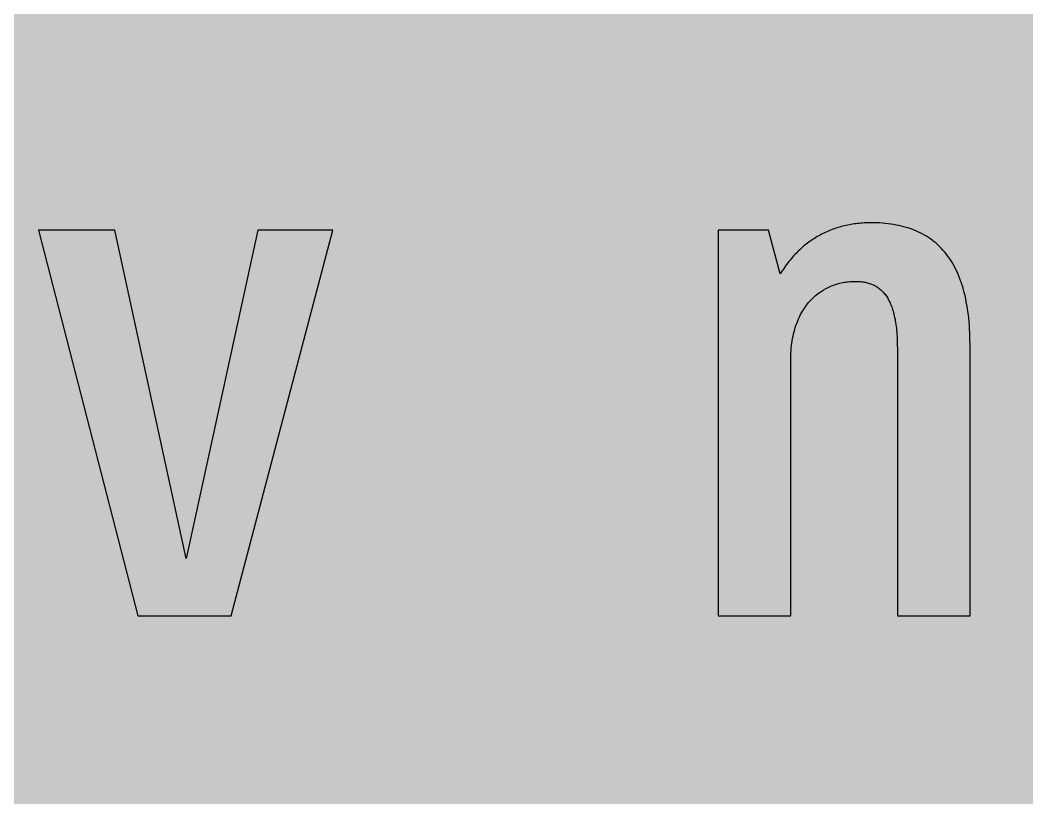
# Model space of a CAD drawing. Header units: millimetres. Extents: x 0 to 265, y 0 to 265.
# Drawn here: x 109.55 to 152.69, y 130.89 to 164.2 of the extents above; entities that cross this region are included whole.
import ezdxf

# ---------------------------------------------------------------- set-up
doc = ezdxf.new("R2010")
doc.units = ezdxf.units.MM

msp = doc.modelspace()

# ---------------------------------------------------------------- hatches: boundary and pattern name
for color, points in [(254, [(14.1633, 0.0536), (13.9878, 0.0533), (13.8125, 0.0559), (13.6373, 0.061), (13.462, 0.0686), (13.2893, 0.0787), (13.114, 0.0914), (12.9413, 0.1041), (12.7686, 0.1219), (12.5959, 0.1397), (12.4231, 0.16), (12.2504, 0.1829), (12.0777, 0.2057), (11.9075, 0.2337), (11.7373, 0.2616), (11.5672, 0.2921), (11.397, 0.3251), (11.2268, 0.3607), (11.0592, 0.3988), (10.8915, 0.4369), (10.7239, 0.4775), (10.5562, 0.5207), (10.3886, 0.5664), (10.2235, 0.6121), (10.0584, 0.6629), (9.8933, 0.7137), (9.7307, 0.7671), (9.5682, 0.8204), (9.4056, 0.8788), (9.2431, 0.9373), (9.083, 0.9982), (8.923, 1.0617), (8.763, 1.1252), (8.6055, 1.1938), (8.4455, 1.2624), (8.2906, 1.331), (8.1331, 1.4046), (7.9781, 1.4783), (7.8232, 1.5545), (7.6708, 1.6332), (7.5184, 1.7145), (7.366, 1.7958), (7.2161, 1.8796), (7.0663, 1.966), (6.919, 2.0523), (6.7716, 2.1438), (6.6243, 2.2352), (6.4795, 2.3266), (6.3348, 2.4232), (6.19, 2.5197), (6.0477, 2.6187), (5.908, 2.7178), (5.7683, 2.8194), (5.6286, 2.9235), (5.4915, 3.0302), (5.3543, 3.1369), (5.2197, 3.2461), (5.0851, 3.3579), (4.953, 3.4722), (4.8209, 3.5865), (4.6914, 3.7033), (4.5644, 3.8202), (4.4348, 3.9395), (4.3104, 4.0615), (4.1859, 4.1859), (4.0615, 4.3104), (3.9395, 4.4348), (3.8202, 4.5618), (3.7033, 4.6914), (3.5865, 4.8209), (3.4722, 4.953), (3.3579, 5.0851), (3.2487, 5.2197), (3.1369, 5.3543), (3.0302, 5.4915), (2.9235, 5.6286), (2.8194, 5.7683), (2.7178, 5.908), (2.6187, 6.0477), (2.5197, 6.19), (2.4232, 6.3348), (2.3266, 6.477), (2.2352, 6.6243), (2.1438, 6.7691), (2.0523, 6.9164), (1.966, 7.0663), (1.8796, 7.2161), (1.7958, 7.366), (1.7145, 7.5184), (1.6332, 7.6708), (1.5545, 7.8232), (1.4783, 7.9781), (1.4046, 8.1331), (1.331, 8.2906), (1.2598, 8.4455), (1.1913, 8.603), (1.1252, 8.763), (1.0592, 8.923), (0.9982, 9.083), (0.9373, 9.2431), (0.8763, 9.4056), (0.8204, 9.5682), (0.7645, 9.7307), (0.7112, 9.8933), (0.6604, 10.0584), (0.6121, 10.2235), (0.5639, 10.3911), (0.5207, 10.5562), (0.4775, 10.7239), (0.4343, 10.8915), (0.3962, 11.0592), (0.3607, 11.2268), (0.3251, 11.397), (0.2921, 11.5672), (0.2616, 11.7373), (0.2311, 11.9075), (0.2057, 12.0802), (0.1803, 12.2504), (0.1575, 12.4231), (0.1372, 12.5959), (0.1194, 12.7686), (0.1041, 12.9413), (0.0889, 13.1166), (0.0787, 13.2893), (0.0686, 13.4645), (0.061, 13.6373), (0.0559, 13.8125), (0.0508, 13.9878), (0.0508, 14.163), (0.0522, 250.5258), (0.0508, 250.7005), (0.0559, 250.8758), (0.061, 251.0485), (0.0686, 251.2238), (0.0787, 251.399), (0.0889, 251.5718), (0.1041, 251.7445), (0.1194, 251.9197), (0.1372, 252.0925), (0.1575, 252.2652), (0.1803, 252.4354), (0.2057, 252.6081), (0.2311, 252.7783), (0.2616, 252.951), (0.2921, 253.1212), (0.3251, 253.2888), (0.3607, 253.459), (0.3962, 253.6266), (0.4343, 253.7968), (0.4775, 253.9644), (0.5207, 254.1295), (0.5639, 254.2972), (0.6121, 254.4623), (0.6604, 254.6274), (0.7112, 254.7925), (0.7645, 254.955), (0.8204, 255.1201), (0.8763, 255.2827), (0.9373, 255.4427), (0.9982, 255.6053), (1.0592, 255.7653), (1.1252, 255.9228), (1.1913, 256.0828), (1.2598, 256.2403), (1.331, 256.3978), (1.4046, 256.5527), (1.4783, 256.7076), (1.5545, 256.8626), (1.6332, 257.015), (1.7145, 257.1674), (1.7958, 257.3198), (1.8796, 257.4696), (1.966, 257.6195), (2.0523, 257.7694), (2.1438, 257.9167), (2.2352, 258.0615), (2.3266, 258.2088), (2.4232, 258.3536), (2.5197, 258.4958), (2.6187, 258.638), (2.7178, 258.7777), (2.8194, 258.92), (2.9235, 259.0571), (3.0302, 259.1943), (3.1369, 259.3315), (3.2487, 259.4661), (3.3579, 259.6007), (3.4722, 259.7328), (3.5865, 259.8649), (3.7033, 259.9944), (3.8202, 260.1239), (3.9395, 260.2509), (4.0615, 260.3779), (4.1859, 260.5024), (4.3104, 260.6243), (4.4348, 260.7462), (4.5644, 260.8656), (4.6914, 260.985), (4.8209, 261.0993), (4.953, 261.2161), (5.0851, 261.3279), (5.2197, 261.4397), (5.3543, 261.5489), (5.4915, 261.6556), (5.6286, 261.7622), (5.7683, 261.8664), (5.908, 261.968), (6.0477, 262.0696), (6.19, 262.1686), (6.3348, 262.2652), (6.4795, 262.3591), (6.6243, 262.4531), (6.7716, 262.5446), (6.919, 262.6335), (7.0663, 262.7198), (7.2161, 262.8062), (7.366, 262.89), (7.5184, 262.9738), (7.6708, 263.0526), (7.8232, 263.1313), (7.9781, 263.2075), (8.1331, 263.2812), (8.2906, 263.3548), (8.4455, 263.4259), (8.6055, 263.4945), (8.763, 263.5606), (8.923, 263.6266), (9.083, 263.6901), (9.2431, 263.7511), (9.4056, 263.8095), (9.5682, 263.8654), (9.7307, 263.9212), (9.8933, 263.9746), (10.0584, 264.0254), (10.2235, 264.0736), (10.3886, 264.1219), (10.5562, 264.1676), (10.7239, 264.2108), (10.8915, 264.2514), (11.0592, 264.2895), (11.2268, 264.3276), (11.397, 264.3632), (11.5672, 264.3937), (11.7373, 264.4267), (11.9075, 264.4546), (12.0777, 264.48), (12.2504, 264.5054), (12.4231, 264.5283), (12.5959, 264.5486), (12.7686, 264.5664), (12.9413, 264.5816), (13.114, 264.5969), (13.2893, 264.6096), (13.462, 264.6172), (13.6373, 264.6248), (13.8125, 264.6324), (13.9878, 264.635), (14.163, 264.635), (250.5244, 264.637), (250.698, 264.635), (250.8733, 264.6324), (251.0485, 264.6248), (251.2238, 264.6172), (251.3965, 264.6096), (251.5718, 264.5969), (251.7445, 264.5816), (251.9172, 264.5664), (252.0899, 264.5486), (252.2626, 264.5283), (252.4354, 264.5054), (252.6081, 264.48), (252.7783, 264.4546), (252.9484, 264.4267), (253.1186, 264.3937), (253.2888, 264.3632), (253.459, 264.3276), (253.6266, 264.2895), (253.7968, 264.2514), (253.9644, 264.2108), (254.1295, 264.1676), (254.2972, 264.1219), (254.4623, 264.0736), (254.6274, 264.0254), (254.7925, 263.9746), (254.955, 263.9212), (255.1201, 263.8654), (255.2827, 263.8095), (255.4427, 263.7511), (255.6053, 263.6901), (255.7653, 263.6266), (255.9228, 263.5606), (256.0828, 263.4945), (256.2403, 263.4259), (256.3978, 263.3548), (256.5527, 263.2812), (256.7076, 263.2075), (256.8626, 263.1313), (257.0175, 263.0526), (257.1699, 262.9738), (257.3198, 262.89), (257.4696, 262.8062), (257.6195, 262.7198), (257.7694, 262.6335), (257.9167, 262.5446), (258.064, 262.4531), (258.2088, 262.3591), (258.3536, 262.2652), (258.4958, 262.1686), (258.638, 262.0696), (258.7803, 261.968), (258.92, 261.8664), (259.0571, 261.7622), (259.1943, 261.6556), (259.3315, 261.5489), (259.4661, 261.4397), (259.6007, 261.3279), (259.7328, 261.2161), (259.8649, 261.0993), (259.9944, 260.985), (260.1239, 260.8656), (260.2509, 260.7462), (260.3779, 260.6243), (260.5024, 260.5024), (260.6243, 260.3779), (260.7462, 260.2509), (260.8656, 260.1239), (260.985, 259.9944), (261.1018, 259.8649), (261.2161, 259.7328), (261.3279, 259.6007), (261.4397, 259.4661), (261.5489, 259.3315), (261.6556, 259.1943), (261.7622, 259.0571), (261.8664, 258.92), (261.968, 258.7777), (262.0696, 258.638), (262.1686, 258.4958), (262.2652, 258.3536), (262.3591, 258.2088), (262.4531, 258.0615), (262.5446, 257.9167), (262.6335, 257.7694), (262.7198, 257.6195), (262.8062, 257.4696), (262.89, 257.3198), (262.9738, 257.1674), (263.0526, 257.015), (263.1313, 256.8626), (263.2075, 256.7076), (263.2812, 256.5527), (263.3548, 256.3978), (263.4259, 256.2403), (263.4945, 256.0828), (263.5606, 255.9228), (263.6266, 255.7653), (263.6876, 255.6053), (263.7485, 255.4427), (263.8095, 255.2827), (263.8654, 255.1201), (263.9212, 254.955), (263.9746, 254.7925), (264.0254, 254.6274), (264.0736, 254.4623), (264.1219, 254.2972), (264.1651, 254.1295), (264.2083, 253.9644), (264.2489, 253.7968), (264.2895, 253.6266), (264.3251, 253.459), (264.3607, 253.2888), (264.3937, 253.1212), (264.4242, 252.951), (264.4521, 252.7783), (264.48, 252.6081), (264.5054, 252.4354), (264.5258, 252.2652), (264.5461, 252.0925), (264.5664, 251.9197), (264.5816, 251.7445), (264.5943, 251.5718), (264.607, 251.399), (264.6172, 251.2238), (264.6248, 251.0485), (264.6299, 250.8758), (264.6324, 250.7005), (264.635, 250.5253), (264.6355, 14.1647), (264.6324, 13.9878), (264.6299, 13.8125), (264.6248, 13.6373), (264.6172, 13.4645), (264.607, 13.2893), (264.5943, 13.1166), (264.5816, 12.9413), (264.5664, 12.7686), (264.5461, 12.5959), (264.5258, 12.4231), (264.5054, 12.2504), (264.48, 12.0802), (264.4521, 11.9075), (264.4242, 11.7373), (264.3937, 11.5672), (264.3607, 11.397), (264.3251, 11.2268), (264.2895, 11.0592), (264.2489, 10.8915), (264.2083, 10.7239), (264.1651, 10.5562), (264.1219, 10.3911), (264.0736, 10.2235), (264.0254, 10.0584), (263.9746, 9.8933), (263.9212, 9.7307), (263.8654, 9.5682), (263.8095, 9.4056), (263.7485, 9.2431), (263.6876, 9.083), (263.6266, 8.923), (263.5606, 8.763), (263.4945, 8.603), (263.4259, 8.4455), (263.3548, 8.2906), (263.2812, 8.1331), (263.2075, 7.9781), (263.1313, 7.8232), (263.0526, 7.6708), (262.9738, 7.5184), (262.89, 7.366), (262.8062, 7.2161), (262.7198, 7.0663), (262.6335, 6.9164), (262.5446, 6.7691), (262.4531, 6.6243), (262.3591, 6.477), (262.2652, 6.3348), (262.1686, 6.19), (262.0696, 6.0477), (261.968, 5.908), (261.8664, 5.7683), (261.7622, 5.6286), (261.6556, 5.4915), (261.5489, 5.3543), (261.4397, 5.2197), (261.3279, 5.0851), (261.2161, 4.953), (261.1018, 4.8209), (260.985, 4.6914), (260.8656, 4.5618), (260.7462, 4.4348), (260.6243, 4.3104), (260.5024, 4.1859), (260.3779, 4.0615), (260.2509, 3.9395), (260.1239, 3.8202), (259.9944, 3.7033), (259.8649, 3.5865), (259.7328, 3.4722), (259.6007, 3.3579), (259.4661, 3.2461), (259.3315, 3.1369), (259.1943, 3.0302), (259.0571, 2.9235), (258.92, 2.8194), (258.7803, 2.7178), (258.638, 2.6187), (258.4958, 2.5197), (258.3536, 2.4232), (258.2088, 2.3266), (258.064, 2.2352), (257.9167, 2.1438), (257.7694, 2.0523), (257.6195, 1.966), (257.4696, 1.8796), (257.3198, 1.7958), (257.1699, 1.7145), (257.0175, 1.6332), (256.8626, 1.5545), (256.7076, 1.4783), (256.5527, 1.4046), (256.3978, 1.331), (256.2403, 1.2624), (256.0828, 1.1938), (255.9228, 1.1252), (255.7653, 1.0617), (255.6053, 0.9982), (255.4427, 0.9373), (255.2827, 0.8788), (255.1201, 0.8204), (254.955, 0.7671), (254.7925, 0.7137), (254.6274, 0.6629), (254.4623, 0.6121), (254.2972, 0.5664), (254.1295, 0.5207), (253.9644, 0.4775), (253.7968, 0.4369), (253.6266, 0.3988), (253.459, 0.3607), (253.2888, 0.3251), (253.1186, 0.2921), (252.9484, 0.2616), (252.7783, 0.2337), (252.6081, 0.2057), (252.4354, 0.1829), (252.2626, 0.16), (252.0899, 0.1397), (251.9172, 0.1219), (251.7445, 0.1041), (251.5718, 0.0914), (251.3965, 0.0787), (251.2238, 0.0686), (251.0485, 0.061), (250.8733, 0.0559), (250.698, 0.0533), (250.5227, 0.0533)]), (144, [(14.1633, 5.3453), (13.9344, 5.3467), (13.7084, 5.3543), (13.4849, 5.3696), (13.2613, 5.3899), (13.0378, 5.4153), (12.8194, 5.4458), (12.6009, 5.4813), (12.385, 5.522), (12.1717, 5.5702), (11.9583, 5.621), (11.7475, 5.6794), (11.5392, 5.7404), (11.3335, 5.8064), (11.1303, 5.8801), (10.9296, 5.9563), (10.729, 6.0376), (10.5334, 6.1239), (10.3378, 6.2128), (10.1473, 6.3094), (9.9593, 6.4084), (9.7714, 6.5126), (9.5885, 6.6218), (9.4082, 6.7335), (9.2304, 6.8504), (9.0576, 6.9698), (8.8849, 7.0968), (8.7173, 7.2238), (8.5522, 7.3584), (8.3896, 7.4955), (8.2321, 7.6352), (8.0772, 7.78), (7.9273, 7.9273), (7.7775, 8.0772), (7.6352, 8.2321), (7.493, 8.3922), (7.3558, 8.5522), (7.2238, 8.7173), (7.0942, 8.8875), (6.9698, 9.0576), (6.8504, 9.2329), (6.7335, 9.4107), (6.6192, 9.591), (6.5126, 9.7739), (6.4084, 9.9593), (6.3068, 10.1473), (6.2128, 10.3403), (6.1214, 10.5334), (6.035, 10.7315), (5.9538, 10.9296), (5.8776, 11.1303), (5.8064, 11.3335), (5.7404, 11.5418), (5.6769, 11.75), (5.621, 11.9583), (5.5677, 12.1717), (5.522, 12.385), (5.4813, 12.6009), (5.4432, 12.8194), (5.4127, 13.0404), (5.3873, 13.2613), (5.3696, 13.4849), (5.3543, 13.7084), (5.3467, 13.937), (5.3416, 14.163), (5.3439, 250.5258), (5.3467, 250.7513), (5.3543, 250.9774), (5.3696, 251.2035), (5.3873, 251.427), (5.4127, 251.648), (5.4432, 251.8664), (5.4813, 252.0848), (5.522, 252.3007), (5.5677, 252.5166), (5.621, 252.7275), (5.6769, 252.9383), (5.7404, 253.1466), (5.8064, 253.3523), (5.8776, 253.5555), (5.9538, 253.7587), (6.035, 253.9568), (6.1214, 254.1524), (6.2128, 254.348), (6.3068, 254.5385), (6.4084, 254.729), (6.5126, 254.9144), (6.6192, 255.0973), (6.7335, 255.2776), (6.8504, 255.4554), (6.9698, 255.6307), (7.0942, 255.8009), (7.2238, 255.9685), (7.3558, 256.1336), (7.493, 256.2962), (7.6352, 256.4536), (7.7775, 256.6086), (7.9273, 256.761), (8.0772, 256.9083), (8.2321, 257.0531), (8.3896, 257.1928), (8.5522, 257.3299), (8.7173, 257.462), (8.8849, 257.5916), (9.0576, 257.716), (9.2304, 257.8379), (9.4082, 257.9548), (9.5885, 258.0665), (9.7714, 258.1758), (9.9593, 258.2799), (10.1473, 258.379), (10.3378, 258.4729), (10.5334, 258.5644), (10.729, 258.6507), (10.9296, 258.732), (11.1303, 258.8082), (11.3335, 258.8793), (11.5392, 258.9479), (11.7475, 259.0089), (11.9583, 259.0673), (12.1717, 259.1181), (12.385, 259.1638), (12.6009, 259.207), (12.8194, 259.2426), (13.0378, 259.273), (13.2613, 259.2984), (13.4849, 259.3188), (13.7084, 259.3315), (13.9344, 259.3416), (14.163, 259.3442), (250.5244, 259.3453), (250.7513, 259.3416), (250.9774, 259.3315), (251.2009, 259.3188), (251.4244, 259.2984), (251.6454, 259.273), (251.8664, 259.2426), (252.0848, 259.207), (252.3007, 259.1638), (252.5141, 259.1181), (252.7275, 259.0673), (252.9383, 259.0089), (253.1466, 258.9479), (253.3523, 258.8793), (253.5555, 258.8082), (253.7562, 258.732), (253.9568, 258.6507), (254.1524, 258.5644), (254.348, 258.4729), (254.5385, 258.379), (254.7264, 258.2799), (254.9144, 258.1758), (255.0973, 258.0665), (255.2776, 257.9548), (255.4554, 257.8379), (255.6281, 257.716), (255.8009, 257.5916), (255.9685, 257.462), (256.1336, 257.3299), (256.2962, 257.1928), (256.4536, 257.0531), (256.6086, 256.9083), (256.7584, 256.761), (256.9083, 256.6086), (257.0505, 256.4536), (257.1928, 256.2962), (257.3299, 256.1336), (257.462, 255.9685), (257.5916, 255.8009), (257.716, 255.6307), (257.8354, 255.4554), (257.9522, 255.2776), (258.0665, 255.0973), (258.1732, 254.9144), (258.2774, 254.729), (258.379, 254.5385), (258.4729, 254.348), (258.5644, 254.1524), (258.6507, 253.9568), (258.732, 253.7587), (258.8082, 253.5555), (258.8793, 253.3523), (258.9454, 253.1466), (259.0089, 252.9383), (259.0648, 252.7275), (259.1156, 252.5166), (259.1638, 252.3007), (259.2045, 252.0848), (259.24, 251.8664), (259.2705, 251.648), (259.2959, 251.427), (259.3162, 251.2035), (259.3315, 250.9774), (259.3391, 250.7513), (259.3416, 250.5253), (259.3439, 14.1647), (259.3391, 13.937), (259.3315, 13.7084), (259.3162, 13.4849), (259.2959, 13.2613), (259.2705, 13.0404), (259.24, 12.8194), (259.2045, 12.6009), (259.1638, 12.385), (259.1156, 12.1717), (259.0648, 11.9583), (259.0089, 11.75), (258.9454, 11.5418), (258.8793, 11.3335), (258.8082, 11.1303), (258.732, 10.9296), (258.6507, 10.7315), (258.5644, 10.5334), (258.4729, 10.3403), (258.379, 10.1473), (258.2774, 9.9593), (258.1732, 9.7739), (258.0665, 9.591), (257.9522, 9.4107), (257.8354, 9.2329), (257.716, 9.0576), (257.5916, 8.8875), (257.462, 8.7173), (257.3299, 8.5522), (257.1928, 8.3922), (257.0505, 8.2321), (256.9083, 8.0772), (256.7584, 7.9273), (256.6086, 7.78), (256.4536, 7.6352), (256.2962, 7.4955), (256.1336, 7.3584), (255.9685, 7.2238), (255.8009, 7.0968), (255.6281, 6.9698), (255.4554, 6.8504), (255.2776, 6.7335), (255.0973, 6.6218), (254.9144, 6.5126), (254.7264, 6.4084), (254.5385, 6.3094), (254.348, 6.2128), (254.1524, 6.1239), (253.9568, 6.0376), (253.7562, 5.9563), (253.5555, 5.8801), (253.3523, 5.8064), (253.1466, 5.7404), (252.9383, 5.6794), (252.7275, 5.621), (252.5141, 5.5702), (252.3007, 5.522), (252.0848, 5.4813), (251.8664, 5.4458), (251.6454, 5.4153), (251.4244, 5.3899), (251.2009, 5.3696), (250.9774, 5.3543), (250.7513, 5.3467), (250.5227, 5.3442)]), (254, [(150.2516, 138.6953), (150.2516, 150.3147), (150.2486, 150.4823), (150.2461, 150.6474), (150.241, 150.81), (150.2334, 150.9674), (150.2232, 151.1249), (150.2105, 151.2773), (150.1978, 151.4297), (150.18, 151.577), (150.1623, 151.7218), (150.1419, 151.8641), (150.1191, 152.0012), (150.0937, 152.1384), (150.0683, 152.2705), (150.0378, 152.4025), (150.0073, 152.5295), (149.9743, 152.654), (149.9387, 152.7759), (149.9006, 152.8953), (149.8625, 153.0121), (149.8194, 153.1264), (149.7762, 153.2357), (149.7305, 153.3449), (149.6822, 153.449), (149.6314, 153.5532), (149.5806, 153.6522), (149.5273, 153.7487), (149.4714, 153.8427), (149.413, 153.9342), (149.352, 154.0231), (149.2885, 154.1094), (149.225, 154.1932), (149.159, 154.2745), (149.0904, 154.3533), (149.0193, 154.4295), (148.9481, 154.5031), (148.8745, 154.5717), (148.7957, 154.6403), (148.7195, 154.7063), (148.6383, 154.7673), (148.5544, 154.8282), (148.4706, 154.8867), (148.3843, 154.94), (148.2954, 154.9933), (148.2065, 155.0416), (148.115, 155.0899), (148.021, 155.1356), (147.9245, 155.1762), (147.8255, 155.2169), (147.7264, 155.255), (147.6248, 155.288), (147.5207, 155.321), (147.414, 155.3515), (147.3048, 155.3794), (147.1955, 155.4023), (147.0838, 155.4251), (146.972, 155.4455), (146.8552, 155.4632), (146.7383, 155.4785), (146.619, 155.4912), (146.497, 155.5013), (146.3751, 155.5115), (146.2507, 155.5166), (146.1237, 155.5191), (145.9941, 155.5217), (145.923, 155.5217), (145.8519, 155.5191), (145.7808, 155.5166), (145.7096, 155.514), (145.6411, 155.509), (145.5699, 155.5039), (145.4988, 155.4963), (145.4277, 155.4886), (145.3591, 155.481), (145.288, 155.4709), (145.2194, 155.4607), (145.1508, 155.4505), (145.0823, 155.4378), (145.0137, 155.4226), (144.9451, 155.4099), (144.8765, 155.3921), (144.8079, 155.3769), (144.7419, 155.3591), (144.6733, 155.3388), (144.6073, 155.321), (144.5412, 155.2981), (144.4752, 155.2778), (144.4092, 155.255), (144.3431, 155.2296), (144.2771, 155.2042), (144.2136, 155.1788), (144.1475, 155.1508), (144.084, 155.1229), (144.0205, 155.0924), (143.957, 155.0619), (143.8935, 155.0289), (143.8326, 154.9959), (143.7716, 154.9629), (143.7081, 154.9273), (143.6472, 154.8917), (143.5887, 154.8536), (143.5278, 154.8155), (143.4668, 154.7749), (143.4084, 154.7343), (143.35, 154.6936), (143.2916, 154.6504), (143.2357, 154.6047), (143.1773, 154.559), (143.1214, 154.5133), (143.0655, 154.465), (143.0096, 154.4168), (142.9563, 154.366), (142.9004, 154.3152), (142.8471, 154.2618), (142.7963, 154.2085), (142.7429, 154.1551), (142.6921, 154.0993), (142.6413, 154.0408), (142.5905, 153.9824), (142.5397, 153.9215), (142.4915, 153.8605), (142.4432, 153.7995), (142.3949, 153.736), (142.3467, 153.6725), (142.301, 153.6065), (142.2552, 153.5379), (142.2095, 153.4693), (142.1663, 153.4008), (142.1232, 153.3296), (141.6156, 155.2039), (139.4562, 155.2039), (139.4562, 138.6953), (142.5677, 138.6953), (142.5677, 149.5845), (142.5677, 149.7025), (142.5702, 149.8194), (142.5753, 149.9337), (142.5829, 150.0454), (142.5931, 150.1546), (142.6058, 150.2613), (142.6185, 150.3655), (142.6337, 150.4696), (142.6515, 150.5687), (142.6718, 150.6652), (142.6921, 150.7617), (142.715, 150.8557), (142.7404, 150.9446), (142.7658, 151.0335), (142.7937, 151.1198), (142.8242, 151.2037), (142.8547, 151.2849), (142.8877, 151.3662), (142.9233, 151.4424), (142.9588, 151.5186), (142.9944, 151.5923), (143.0325, 151.6634), (143.0731, 151.732), (143.1138, 151.798), (143.1569, 151.8641), (143.2001, 151.925), (143.2433, 151.986), (143.289, 152.0469), (143.3373, 152.1028), (143.3855, 152.1587), (143.4338, 152.212), (143.4846, 152.2628), (143.5329, 152.3111), (143.5862, 152.3594), (143.637, 152.4051), (143.6903, 152.4483), (143.7462, 152.4914), (143.7996, 152.5295), (143.8554, 152.5702), (143.9113, 152.6057), (143.9672, 152.6413), (144.0231, 152.6743), (144.0815, 152.7048), (144.1399, 152.7353), (144.1983, 152.7632), (144.2568, 152.7912), (144.3152, 152.814), (144.3761, 152.8394), (144.4346, 152.8597), (144.4955, 152.8801), (144.5539, 152.9004), (144.6149, 152.9156), (144.6733, 152.9334), (144.7343, 152.9461), (144.7952, 152.9588), (144.8562, 152.9715), (144.9146, 152.9817), (144.9756, 152.9893), (145.034, 152.9969), (145.095, 153.002), (145.1534, 153.0071), (145.2118, 153.0096), (145.2702, 153.0121), (145.3286, 153.0121), (145.3794, 153.0121), (145.4302, 153.0121), (145.4785, 153.0096), (145.5268, 153.0045), (145.575, 153.002), (145.6233, 152.9944), (145.6715, 152.9893), (145.7173, 152.9817), (145.763, 152.9715), (145.8087, 152.9639), (145.8519, 152.9512), (145.8976, 152.9385), (145.9408, 152.9258), (145.984, 152.9105), (146.0246, 152.8953), (146.0678, 152.8801), (146.1084, 152.8597), (146.1491, 152.842), (146.1872, 152.8191), (146.2278, 152.7988), (146.2659, 152.7734), (146.304, 152.748), (146.3396, 152.7226), (146.3751, 152.6946), (146.4107, 152.6667), (146.4462, 152.6337), (146.4793, 152.6032), (146.5123, 152.5676), (146.5453, 152.5321), (146.5783, 152.4965), (146.6088, 152.4584), (146.6393, 152.4178), (146.6672, 152.3746), (146.6977, 152.3314), (146.7256, 152.2882), (146.751, 152.24), (146.7764, 152.1917), (146.8018, 152.1409), (146.8272, 152.0901), (146.8501, 152.0368), (146.873, 151.9809), (146.8958, 151.9225), (146.9161, 151.8641), (146.9365, 151.8031), (146.9568, 151.7396), (146.9746, 151.6761), (146.9923, 151.6075), (147.0076, 151.5389), (147.0228, 151.4678), (147.0381, 151.3967), (147.0508, 151.3205), (147.0635, 151.2443), (147.0762, 151.1656), (147.0863, 151.0843), (147.0965, 151.0005), (147.1041, 150.9166), (147.1143, 150.8277), (147.1193, 150.7388), (147.1244, 150.6474), (147.1295, 150.5534), (147.1346, 150.4569), (147.1371, 150.3578), (147.1371, 150.2588), (147.1397, 150.1546), (147.1401, 138.6953)]), (254, [(122.9459, 155.2039), (119.7391, 155.2039), (116.6594, 141.1397), (113.6124, 155.2039), (110.3422, 155.2039), (114.5963, 138.6953), (118.5968, 138.6953)])]:
    msp.add_hatch(color=color).paths.add_polyline_path(points)
h = msp.add_hatch(color=254)
h.paths.add_polyline_path([(135.9641, 145.9022), (135.9641, 147.7116), (135.9611, 147.9448), (135.9586, 148.1734), (135.9535, 148.402), (135.9459, 148.6256), (135.9383, 148.844), (135.9256, 149.0624), (135.9129, 149.2758), (135.8976, 149.4866), (135.8798, 149.6924), (135.8595, 149.8956), (135.8392, 150.0962), (135.8138, 150.2943), (135.7859, 150.4874), (135.7579, 150.6779), (135.7274, 150.8633), (135.6919, 151.0462), (135.6563, 151.2265), (135.6182, 151.4018), (135.575, 151.5745), (135.5319, 151.7447), (135.4861, 151.9098), (135.4379, 152.0723), (135.3845, 152.2298), (135.3312, 152.3873), (135.2753, 152.5372), (135.2144, 152.6845), (135.1534, 152.8293), (135.0874, 152.9715), (135.0213, 153.1087), (134.9502, 153.2407), (134.8765, 153.3703), (134.8003, 153.4973), (134.7216, 153.6192), (134.6378, 153.7386), (134.554, 153.8529), (134.4651, 153.9646), (134.3736, 154.0713), (134.2796, 154.1755), (134.1831, 154.2771), (134.0815, 154.3736), (133.9774, 154.465), (133.8707, 154.5539), (133.7615, 154.6377), (133.6497, 154.719), (133.5329, 154.7978), (133.4135, 154.8714), (133.289, 154.94), (133.162, 155.006), (133.0325, 155.067), (132.9004, 155.1254), (132.7633, 155.1813), (132.6236, 155.2296), (132.4788, 155.2753), (132.3315, 155.3185), (132.1816, 155.3566), (132.0267, 155.3921), (131.8692, 155.4226), (131.7092, 155.448), (131.5415, 155.4709), (131.3739, 155.4886), (131.2012, 155.5039), (131.0234, 155.514), (130.8456, 155.5191), (130.6601, 155.5217), (130.4798, 155.5191), (130.2995, 155.514), (130.1242, 155.5039), (129.954, 155.4886), (129.7838, 155.4709), (129.6187, 155.4505), (129.4536, 155.4226), (129.2936, 155.3921), (129.1387, 155.3591), (128.9837, 155.321), (128.8339, 155.2778), (128.6866, 155.2321), (128.5418, 155.1813), (128.3995, 155.1254), (128.2598, 155.067), (128.1252, 155.0035), (127.9931, 154.9349), (127.8611, 154.8638), (127.7366, 154.7876), (127.6121, 154.7063), (127.4902, 154.62), (127.3734, 154.5311), (127.2591, 154.4396), (127.1448, 154.3406), (127.0356, 154.239), (126.9314, 154.1323), (126.8273, 154.0205), (126.7282, 153.9037), (126.6292, 153.7843), (126.5352, 153.6598), (126.4437, 153.5303), (126.3548, 153.3982), (126.2685, 153.2585), (126.1847, 153.1163), (126.1059, 152.969), (126.0272, 152.8166), (125.9535, 152.6616), (125.8799, 152.5016), (125.8113, 152.334), (125.7452, 152.1638), (125.6817, 151.9885), (125.6208, 151.8107), (125.5649, 151.6253), (125.509, 151.4373), (125.4557, 151.2418), (125.4074, 151.0436), (125.3592, 150.8404), (125.316, 150.6322), (125.2753, 150.4188), (125.2372, 150.2004), (125.1991, 149.9768), (125.1661, 149.7508), (125.1356, 149.5171), (125.1077, 149.2809), (125.0848, 149.037), (125.062, 148.7907), (125.0417, 148.5392), (125.0239, 148.2801), (125.0112, 148.0185), (124.9985, 147.7518), (124.9883, 147.48), (124.9832, 147.2006), (124.9782, 146.9187), (124.9782, 146.6317), (124.9807, 146.3142), (124.9858, 146.0043), (124.9959, 145.702), (125.0112, 145.4074), (125.0315, 145.1229), (125.0544, 144.8435), (125.0823, 144.5717), (125.1153, 144.3076), (125.1509, 144.051), (125.189, 143.8021), (125.2322, 143.5583), (125.2779, 143.322), (125.3287, 143.0934), (125.3846, 142.8725), (125.4404, 142.6566), (125.5014, 142.4483), (125.5674, 142.2451), (125.6335, 142.0495), (125.7046, 141.8615), (125.7783, 141.6787), (125.857, 141.5009), (125.9357, 141.3281), (126.0196, 141.1656), (126.1059, 141.0056), (126.1948, 140.8506), (126.2863, 140.7033), (126.3802, 140.5611), (126.4768, 140.4239), (126.5784, 140.2944), (126.68, 140.1674), (126.7841, 140.048), (126.8908, 139.9311), (127, 139.8219), (127.1118, 139.7152), (127.2235, 139.6136), (127.3404, 139.5171), (127.4572, 139.4257), (127.5766, 139.3393), (127.6985, 139.258), (127.8204, 139.1793), (127.9449, 139.1056), (128.0719, 139.0371), (128.1989, 138.971), (128.3284, 138.9101), (128.4605, 138.8516), (128.5926, 138.7983), (128.7272, 138.7475), (128.8618, 138.7018), (128.999, 138.6586), (129.1361, 138.618), (129.2733, 138.5824), (129.413, 138.5494), (129.5527, 138.5189), (129.6949, 138.4935), (129.8372, 138.4706), (129.9794, 138.4478), (130.1217, 138.43), (130.2664, 138.4148), (130.4112, 138.4021), (130.556, 138.3919), (130.7008, 138.3843), (130.8456, 138.3792), (130.9903, 138.3767), (131.1377, 138.3767), (131.2189, 138.3767), (131.3002, 138.3767), (131.3815, 138.3792), (131.4628, 138.3817), (131.5466, 138.3868), (131.6279, 138.3919), (131.7092, 138.397), (131.7904, 138.4046), (131.8717, 138.4122), (131.953, 138.4198), (132.0343, 138.4275), (132.113, 138.4376), (132.1943, 138.4478), (132.2756, 138.4579), (132.3543, 138.4706), (132.4356, 138.4833), (132.5143, 138.496), (132.5931, 138.5087), (132.6718, 138.524), (132.7506, 138.5392), (132.8293, 138.5545), (132.9055, 138.5722), (132.9842, 138.5875), (133.0604, 138.6053), (133.1366, 138.623), (133.2128, 138.6408), (133.289, 138.6586), (133.3652, 138.6789), (133.4389, 138.6992), (133.5151, 138.7196), (133.5888, 138.7399), (133.6599, 138.7602), (133.7335, 138.7831), (133.8047, 138.8034), (133.8783, 138.8262), (133.9469, 138.8491), (134.018, 138.872), (134.0866, 138.8948), (134.1577, 138.9177), (134.2238, 138.9405), (134.2923, 138.9659), (134.3584, 138.9888), (134.4244, 139.0142), (134.4905, 139.0396), (134.5565, 139.065), (134.62, 139.0879), (134.6835, 139.1133), (134.7445, 139.1387), (134.8054, 139.1641), (134.8664, 139.1895), (134.9273, 139.2149), (134.9858, 139.2428), (135.0416, 139.2682), (135.1001, 139.2936), (135.1559, 139.319), (135.2118, 139.3444), (135.2652, 139.3723), (135.3185, 139.3977), (135.3693, 139.4231), (135.4201, 139.4485), (135.4709, 139.4739), (135.5192, 139.4993), (135.5674, 139.5247), (135.6131, 139.5501), (134.6937, 141.8703), (134.6378, 141.8412), (134.5819, 141.8158), (134.5286, 141.7904), (134.4727, 141.765), (134.4168, 141.7396), (134.3635, 141.7142), (134.3076, 141.6914), (134.2542, 141.666), (134.1984, 141.6431), (134.145, 141.6202), (134.0891, 141.5974), (134.0358, 141.5745), (133.9799, 141.5517), (133.9266, 141.5313), (133.8732, 141.5085), (133.8174, 141.4882), (133.764, 141.4678), (133.7107, 141.4475), (133.6573, 141.4272), (133.6015, 141.4094), (133.5481, 141.3891), (133.4948, 141.3713), (133.4414, 141.3535), (133.3881, 141.3358), (133.3348, 141.318), (133.2814, 141.3027), (133.2281, 141.285), (133.1747, 141.2697), (133.1214, 141.2545), (133.0681, 141.2392), (133.0147, 141.224), (132.9614, 141.2088), (132.9106, 141.1961), (132.8572, 141.1808), (132.8039, 141.1681), (132.7506, 141.1554), (132.6998, 141.1427), (132.6464, 141.1326), (132.5956, 141.1199), (132.5423, 141.1097), (132.4915, 141.0995), (132.4381, 141.0894), (132.3873, 141.0792), (132.334, 141.0691), (132.2832, 141.0614), (132.2324, 141.0538), (132.1816, 141.0437), (132.1308, 141.036), (132.0775, 141.031), (132.0267, 141.0233), (131.9759, 141.0183), (131.9251, 141.0106), (131.8743, 141.0056), (131.826, 141.0005), (131.7752, 140.9979), (131.7244, 140.9929), (131.6736, 140.9903), (131.6253, 140.9878), (131.5745, 140.9852), (131.5237, 140.9827), (131.4755, 140.9802), (131.4247, 140.9802), (131.3764, 140.9776), (131.3282, 140.9776), (131.2443, 140.9776), (131.1631, 140.9802), (131.0792, 140.9802), (131.0005, 140.9827), (130.9192, 140.9852), (130.8405, 140.9878), (130.7617, 140.9929), (130.683, 140.9979), (130.6068, 141.0056), (130.5281, 141.0132), (130.4544, 141.0233), (130.3782, 141.0335), (130.3045, 141.0462), (130.2334, 141.0589), (130.1598, 141.0741), (130.0886, 141.0919), (130.0175, 141.1097), (129.9489, 141.1326), (129.8804, 141.1554), (129.8143, 141.1808), (129.7483, 141.2088), (129.6822, 141.2367), (129.6187, 141.2697), (129.5552, 141.3053), (129.4917, 141.3434), (129.4308, 141.384), (129.3724, 141.4272), (129.3114, 141.4729), (129.2555, 141.5237), (129.1971, 141.5745), (129.1438, 141.6304), (129.0879, 141.6888), (129.0371, 141.7523), (128.9837, 141.8184), (128.9329, 141.8869), (128.8847, 141.9606), (128.8364, 142.0368), (128.7907, 142.1181), (128.745, 142.2044), (128.6993, 142.2933), (128.6586, 142.3848), (128.6154, 142.4838), (128.5773, 142.5854), (128.5367, 142.6921), (128.5011, 142.8013), (128.4656, 142.9182), (128.43, 143.0376), (128.397, 143.162), (128.3665, 143.2941), (128.336, 143.4287), (128.3081, 143.5684), (128.2827, 143.7132), (128.2573, 143.8631), (128.2344, 144.0205), (128.2116, 144.1831), (128.1913, 144.3482), (128.1735, 144.5235), (128.1557, 144.7013), (128.1405, 144.8867), (128.1278, 145.0772), (128.1151, 145.2728), (128.1049, 145.476), (128.0947, 145.6842), (128.0897, 145.9001)])
edge = h.paths.add_edge_path(flags=16)
edge.add_line((130.598, 153.0142), (130.6779, 153.0121))
edge.add_line((130.6779, 153.0121), (130.7567, 153.0096))
edge.add_line((130.7567, 153.0096), (130.8354, 153.0071))
edge.add_line((130.8354, 153.0071), (130.9116, 153.002))
edge.add_line((130.9116, 153.002), (130.9853, 152.9944))
edge.add_line((130.9853, 152.9944), (131.0589, 152.9842))
edge.add_line((131.0589, 152.9842), (131.13, 152.974))
edge.add_line((131.13, 152.974), (131.2012, 152.9639))
edge.add_line((131.2012, 152.9639), (131.2697, 152.9486))
edge.add_line((131.2697, 152.9486), (131.3358, 152.9334))
edge.add_line((131.3358, 152.9334), (131.4018, 152.9156))
edge.add_line((131.4018, 152.9156), (131.4653, 152.8953))
edge.add_line((131.4653, 152.8953), (131.5288, 152.875))
edge.add_line((131.5288, 152.875), (131.5898, 152.8521))
edge.add_line((131.5898, 152.8521), (131.6482, 152.8242))
edge.add_line((131.6482, 152.8242), (131.7066, 152.7962))
edge.add_line((131.7066, 152.7962), (131.7625, 152.7683))
edge.add_line((131.7625, 152.7683), (131.8184, 152.7353))
edge.add_line((131.8184, 152.7353), (131.8717, 152.6997))
edge.add_line((131.8717, 152.6997), (131.9251, 152.6642))
edge.add_line((131.9251, 152.6642), (131.9759, 152.6261))
edge.add_line((131.9759, 152.6261), (132.0241, 152.5829))
edge.add_line((132.0241, 152.5829), (132.0749, 152.5397))
edge.add_line((132.0749, 152.5397), (132.1206, 152.494))
edge.add_line((132.1206, 152.494), (132.1664, 152.4457))
edge.add_line((132.1664, 152.4457), (132.2095, 152.3924))
edge.add_line((132.2095, 152.3924), (132.2527, 152.339))
edge.add_line((132.2527, 152.339), (132.2959, 152.2832))
edge.add_line((132.2959, 152.2832), (132.3365, 152.2222))
edge.add_line((132.3365, 152.2222), (132.3746, 152.1612))
edge.add_line((132.3746, 152.1612), (132.4127, 152.0952))
edge.add_line((132.4127, 152.0952), (132.4508, 152.0292))
edge.add_line((132.4508, 152.0292), (132.4864, 151.958))
edge.add_line((132.4864, 151.958), (132.5194, 151.8844))
edge.add_line((132.5194, 151.8844), (132.5524, 151.8082))
edge.add_line((132.5524, 151.8082), (132.5855, 151.7269))
edge.add_line((132.5855, 151.7269), (132.6159, 151.6456))
edge.add_line((132.6159, 151.6456), (132.6439, 151.5593))
edge.add_line((132.6439, 151.5593), (132.6744, 151.4704))
edge.add_line((132.6744, 151.4704), (132.6998, 151.3789))
edge.add_line((132.6998, 151.3789), (132.7277, 151.2824))
edge.add_line((132.7277, 151.2824), (132.7506, 151.1833))
edge.add_line((132.7506, 151.1833), (132.776, 151.0817))
edge.add_line((132.776, 151.0817), (132.7988, 150.9776))
edge.add_line((132.7988, 150.9776), (132.8191, 150.8684))
edge.add_line((132.8191, 150.8684), (132.8395, 150.7566))
edge.add_line((132.8395, 150.7566), (132.8598, 150.6398))
edge.add_line((132.8598, 150.6398), (132.8776, 150.5204))
edge.add_line((132.8776, 150.5204), (132.8953, 150.3985))
edge.add_line((132.8953, 150.3985), (132.9131, 150.2715))
edge.add_line((132.9131, 150.2715), (132.9284, 150.1419))
edge.add_line((132.9284, 150.1419), (132.9411, 150.0073))
edge.add_line((132.9411, 150.0073), (132.9563, 149.8702))
edge.add_line((132.9563, 149.8702), (132.969, 149.7279))
edge.add_line((132.969, 149.7279), (132.9792, 149.5831))
edge.add_line((132.9792, 149.5831), (132.9893, 149.4333))
edge.add_line((132.9893, 149.4333), (132.9995, 149.2809))
edge.add_line((132.9995, 149.2809), (133.0071, 149.1234))
edge.add_line((133.0071, 149.1234), (133.0147, 148.9608))
edge.add_line((133.0147, 148.9608), (133.0223, 148.7957))
edge.add_line((133.0223, 148.7957), (133.03, 148.6256))
edge.add_line((133.03, 148.6256), (133.035, 148.4528))
edge.add_line((133.035, 148.4528), (133.0376, 148.275))
edge.add_line((133.0376, 148.275), (133.0427, 148.0922))
edge.add_line((133.0427, 148.0922), (128.1218, 148.0933))
edge.add_line((128.1218, 148.0933), (128.1278, 148.2928))
edge.add_line((128.1278, 148.2928), (128.1379, 148.4884))
edge.add_line((128.1379, 148.4884), (128.1481, 148.6789))
edge.add_line((128.1481, 148.6789), (128.1608, 148.8643))
edge.add_line((128.1608, 148.8643), (128.1735, 149.0447))
edge.add_line((128.1735, 149.0447), (128.1862, 149.2174))
edge.add_line((128.1862, 149.2174), (128.2014, 149.3876))
edge.add_line((128.2014, 149.3876), (128.2167, 149.5527))
edge.add_line((128.2167, 149.5527), (128.2344, 149.7127))
edge.add_line((128.2344, 149.7127), (128.2548, 149.8651))
edge.add_line((128.2548, 149.8651), (128.2725, 150.0149))
edge.add_line((128.2725, 150.0149), (128.2929, 150.1623))
edge.add_line((128.2929, 150.1623), (128.3157, 150.302))
edge.add_line((128.3157, 150.302), (128.3386, 150.4366))
edge.add_line((128.3386, 150.4366), (128.3614, 150.5687))
edge.add_line((128.3614, 150.5687), (128.3868, 150.6957))
edge.add_line((128.3868, 150.6957), (128.4122, 150.8176))
edge.add_line((128.4122, 150.8176), (128.4402, 150.937))
edge.add_line((128.4402, 150.937), (128.4681, 151.0513))
edge.add_line((128.4681, 151.0513), (128.4961, 151.1605))
edge.add_line((128.4961, 151.1605), (128.5265, 151.2672))
edge.add_line((128.5265, 151.2672), (128.557, 151.3688))
edge.add_line((128.557, 151.3688), (128.59, 151.4653))
edge.add_line((128.59, 151.4653), (128.6231, 151.5593))
edge.add_line((128.6231, 151.5593), (128.6561, 151.6507))
edge.add_line((128.6561, 151.6507), (128.6916, 151.7371))
edge.add_line((128.6916, 151.7371), (128.7272, 151.8209))
edge.add_line((128.7272, 151.8209), (128.7628, 151.8996))
edge.add_line((128.7628, 151.8996), (128.8009, 151.9758))
edge.add_line((128.8009, 151.9758), (128.839, 152.0469))
edge.add_line((128.839, 152.0469), (128.8771, 152.1181))
edge.add_line((128.8771, 152.1181), (128.9177, 152.1841))
edge.add_line((128.9177, 152.1841), (128.9583, 152.2451))
edge.add_line((128.9583, 152.2451), (129.0015, 152.306))
edge.add_line((129.0015, 152.306), (129.0447, 152.3619))
edge.add_line((129.0447, 152.3619), (129.0879, 152.4152))
edge.add_line((129.0879, 152.4152), (129.1311, 152.466))
edge.add_line((129.1311, 152.466), (129.1768, 152.5143))
edge.add_line((129.1768, 152.5143), (129.2225, 152.56))
edge.add_line((129.2225, 152.56), (129.2682, 152.6032))
edge.add_line((129.2682, 152.6032), (129.3165, 152.6438))
edge.add_line((129.3165, 152.6438), (129.3647, 152.6794))
edge.add_line((129.3647, 152.6794), (129.413, 152.715))
edge.add_line((129.413, 152.715), (129.4638, 152.748))
edge.add_line((129.4638, 152.748), (129.5146, 152.7785))
edge.add_line((129.5146, 152.7785), (129.5654, 152.8064))
edge.add_line((129.5654, 152.8064), (129.6162, 152.8318))
edge.add_line((129.6162, 152.8318), (129.6695, 152.8547))
edge.add_line((129.6695, 152.8547), (129.7229, 152.8775))
edge.add_line((129.7229, 152.8775), (129.7762, 152.8978))
edge.add_line((129.7762, 152.8978), (129.8321, 152.9156))
edge.add_line((129.8321, 152.9156), (129.888, 152.9309))
edge.add_line((129.888, 152.9309), (129.9439, 152.9461))
edge.add_line((129.9439, 152.9461), (129.9997, 152.9588))
edge.add_line((129.9997, 152.9588), (130.0556, 152.969))
edge.add_line((130.0556, 152.969), (130.114, 152.9791))
edge.add_line((130.114, 152.9791), (130.1725, 152.9893))
edge.add_line((130.1725, 152.9893), (130.2309, 152.9944))
edge.add_line((130.2309, 152.9944), (130.2918, 153.002))
edge.add_line((130.2918, 153.002), (130.3503, 153.0045))
edge.add_line((130.3503, 153.0045), (130.4112, 153.0096))
edge.add_line((130.4112, 153.0096), (130.4722, 153.0121))
edge.add_line((130.4722, 153.0121), (130.5357, 153.0121))
edge.add_line((130.5357, 153.0121), (130.5966, 153.0121))

# ---------------------------------------------------------------- linework, layer by layer
at = {"color": 254}
for points in [[(150.2516, 138.6953), (150.2516, 150.3147), (150.2486, 150.4823), (150.2461, 150.6474), (150.241, 150.81), (150.2334, 150.9674), (150.2232, 151.1249), (150.2105, 151.2773), (150.1978, 151.4297), (150.18, 151.577), (150.1623, 151.7218), (150.1419, 151.8641), (150.1191, 152.0012), (150.0937, 152.1384), (150.0683, 152.2705), (150.0378, 152.4025), (150.0073, 152.5295), (149.9743, 152.654), (149.9387, 152.7759), (149.9006, 152.8953), (149.8625, 153.0121), (149.8194, 153.1264), (149.7762, 153.2357), (149.7305, 153.3449), (149.6822, 153.449), (149.6314, 153.5532), (149.5806, 153.6522), (149.5273, 153.7487), (149.4714, 153.8427), (149.413, 153.9342), (149.352, 154.0231), (149.2885, 154.1094), (149.225, 154.1932), (149.159, 154.2745), (149.0904, 154.3533), (149.0193, 154.4295), (148.9481, 154.5031), (148.8745, 154.5717), (148.7957, 154.6403), (148.7195, 154.7063), (148.6383, 154.7673), (148.5544, 154.8282), (148.4706, 154.8867), (148.3843, 154.94), (148.2954, 154.9933), (148.2065, 155.0416), (148.115, 155.0899), (148.021, 155.1356), (147.9245, 155.1762), (147.8255, 155.2169), (147.7264, 155.255), (147.6248, 155.288), (147.5207, 155.321), (147.414, 155.3515), (147.3048, 155.3794), (147.1955, 155.4023), (147.0838, 155.4251), (146.972, 155.4455), (146.8552, 155.4632), (146.7383, 155.4785), (146.619, 155.4912), (146.497, 155.5013), (146.3751, 155.5115), (146.2507, 155.5166), (146.1237, 155.5191), (145.9941, 155.5217), (145.923, 155.5217), (145.8519, 155.5191), (145.7808, 155.5166), (145.7096, 155.514), (145.6411, 155.509), (145.5699, 155.5039), (145.4988, 155.4963), (145.4277, 155.4886), (145.3591, 155.481), (145.288, 155.4709), (145.2194, 155.4607), (145.1508, 155.4505), (145.0823, 155.4378), (145.0137, 155.4226), (144.9451, 155.4099), (144.8765, 155.3921), (144.8079, 155.3769), (144.7419, 155.3591), (144.6733, 155.3388), (144.6073, 155.321), (144.5412, 155.2981), (144.4752, 155.2778), (144.4092, 155.255), (144.3431, 155.2296), (144.2771, 155.2042), (144.2136, 155.1788), (144.1475, 155.1508), (144.084, 155.1229), (144.0205, 155.0924), (143.957, 155.0619), (143.8935, 155.0289), (143.8326, 154.9959), (143.7716, 154.9629), (143.7081, 154.9273), (143.6472, 154.8917), (143.5887, 154.8536), (143.5278, 154.8155), (143.4668, 154.7749), (143.4084, 154.7343), (143.35, 154.6936), (143.2916, 154.6504), (143.2357, 154.6047), (143.1773, 154.559), (143.1214, 154.5133), (143.0655, 154.465), (143.0096, 154.4168), (142.9563, 154.366), (142.9004, 154.3152), (142.8471, 154.2618), (142.7963, 154.2085), (142.7429, 154.1551), (142.6921, 154.0993), (142.6413, 154.0408), (142.5905, 153.9824), (142.5397, 153.9215), (142.4915, 153.8605), (142.4432, 153.7995), (142.3949, 153.736), (142.3467, 153.6725), (142.301, 153.6065), (142.2552, 153.5379), (142.2095, 153.4693), (142.1663, 153.4008), (142.1232, 153.3296), (141.6156, 155.2039), (139.4562, 155.2039), (139.4562, 138.6953), (142.5677, 138.6953), (142.5677, 149.5845), (142.5677, 149.7025), (142.5702, 149.8194), (142.5753, 149.9337), (142.5829, 150.0454), (142.5931, 150.1546), (142.6058, 150.2613), (142.6185, 150.3655), (142.6337, 150.4696), (142.6515, 150.5687), (142.6718, 150.6652), (142.6921, 150.7617), (142.715, 150.8557), (142.7404, 150.9446), (142.7658, 151.0335), (142.7937, 151.1198), (142.8242, 151.2037), (142.8547, 151.2849), (142.8877, 151.3662), (142.9233, 151.4424), (142.9588, 151.5186), (142.9944, 151.5923), (143.0325, 151.6634), (143.0731, 151.732), (143.1138, 151.798), (143.1569, 151.8641), (143.2001, 151.925), (143.2433, 151.986), (143.289, 152.0469), (143.3373, 152.1028), (143.3855, 152.1587), (143.4338, 152.212), (143.4846, 152.2628), (143.5329, 152.3111), (143.5862, 152.3594), (143.637, 152.4051), (143.6903, 152.4483), (143.7462, 152.4914), (143.7996, 152.5295), (143.8554, 152.5702), (143.9113, 152.6057), (143.9672, 152.6413), (144.0231, 152.6743), (144.0815, 152.7048), (144.1399, 152.7353), (144.1983, 152.7632), (144.2568, 152.7912), (144.3152, 152.814), (144.3761, 152.8394), (144.4346, 152.8597), (144.4955, 152.8801), (144.5539, 152.9004), (144.6149, 152.9156), (144.6733, 152.9334), (144.7343, 152.9461), (144.7952, 152.9588), (144.8562, 152.9715), (144.9146, 152.9817), (144.9756, 152.9893), (145.034, 152.9969), (145.095, 153.002), (145.1534, 153.0071), (145.2118, 153.0096), (145.2702, 153.0121), (145.3286, 153.0121), (145.3794, 153.0121), (145.4302, 153.0121), (145.4785, 153.0096), (145.5268, 153.0045), (145.575, 153.002), (145.6233, 152.9944), (145.6715, 152.9893), (145.7173, 152.9817), (145.763, 152.9715), (145.8087, 152.9639), (145.8519, 152.9512), (145.8976, 152.9385), (145.9408, 152.9258), (145.984, 152.9105), (146.0246, 152.8953), (146.0678, 152.8801), (146.1084, 152.8597), (146.1491, 152.842), (146.1872, 152.8191), (146.2278, 152.7988), (146.2659, 152.7734), (146.304, 152.748), (146.3396, 152.7226), (146.3751, 152.6946), (146.4107, 152.6667), (146.4462, 152.6337), (146.4793, 152.6032), (146.5123, 152.5676), (146.5453, 152.5321), (146.5783, 152.4965), (146.6088, 152.4584), (146.6393, 152.4178), (146.6672, 152.3746), (146.6977, 152.3314), (146.7256, 152.2882), (146.751, 152.24), (146.7764, 152.1917), (146.8018, 152.1409), (146.8272, 152.0901), (146.8501, 152.0368), (146.873, 151.9809), (146.8958, 151.9225), (146.9161, 151.8641), (146.9365, 151.8031), (146.9568, 151.7396), (146.9746, 151.6761), (146.9923, 151.6075), (147.0076, 151.5389), (147.0228, 151.4678), (147.0381, 151.3967), (147.0508, 151.3205), (147.0635, 151.2443), (147.0762, 151.1656), (147.0863, 151.0843), (147.0965, 151.0005), (147.1041, 150.9166), (147.1143, 150.8277), (147.1193, 150.7388), (147.1244, 150.6474), (147.1295, 150.5534), (147.1346, 150.4569), (147.1371, 150.3578), (147.1371, 150.2588), (147.1397, 150.1546), (147.1401, 138.6953), (150.2516, 138.6953)], [(122.9459, 155.2039), (119.7391, 155.2039), (116.6594, 141.1397), (113.6124, 155.2039), (110.3422, 155.2039), (114.5963, 138.6953), (118.5968, 138.6953), (122.9459, 155.2039)]]:
    msp.add_lwpolyline(points, dxfattribs=at)

doc.saveas('drawing.dxf')
